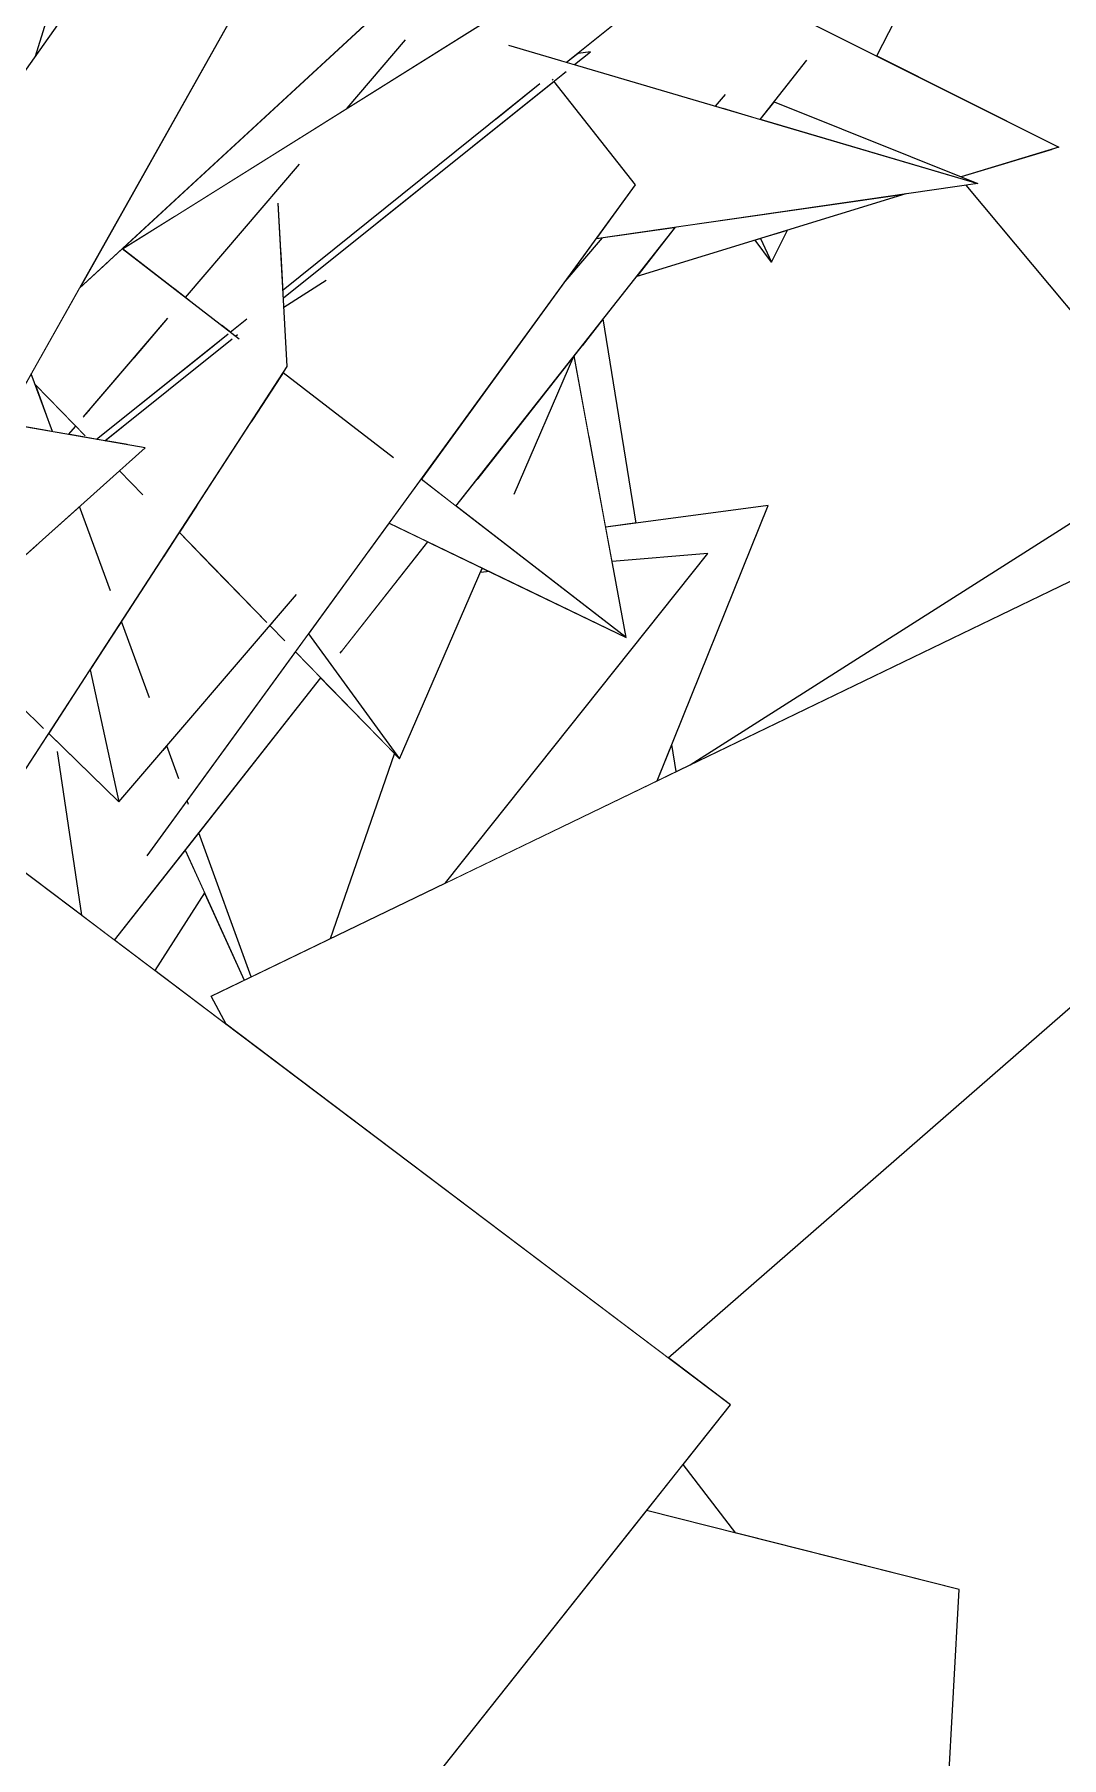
# Model space of a CAD drawing. Header units: millimetres. Extents: x -9413 to 8527, y -300 to 11224.
# Drawn here: x -6294.1 to -6065.6, y 5092.3 to 5475.7 of the extents above; entities that cross this region are included whole.
import ezdxf

# ---------------------------------------------------------------- set-up
doc = ezdxf.new("R2010")
doc.units = ezdxf.units.MM
doc.header["$MEASUREMENT"] = 0
doc.linetypes.add('Wipeout_Contour', pattern=[1000, 0, -1000])
doc.layers.add('Interior - Furniture', color=7, linetype='Continuous')
doc.layers.add('Interior - Furniture _Pen_No__4', color=7, linetype='Continuous', lineweight=20, true_color=0x029e21)

# ---------------------------------------------------------------- blocks, each defined once
blk = doc.blocks.new('Section Elem_40_6')
at = {"color": 254, "linetype": 'Wipeout_Contour', "lineweight": 0, "ltscale": 25019.882591}
blk.add_wipeout([(-6247.33, 5536.72), (-6328.98, 5421.29), (-6294.33, 5469.68)], dxfattribs=at).dxf.layer = 'Interior - Furniture'
at = {"color": 254, "linetype": 'Wipeout_Contour', "lineweight": 0, "ltscale": 40950.219381}
blk.add_wipeout([(-6106.68, 5470.95), (-6068.55, 5451.88), (-6086.03, 5484.58), (-6102.06, 5479.99), (-6105.89, 5472.5)], dxfattribs=at).dxf.layer = 'Interior - Furniture'
at = {"color": 254, "linetype": 'Wipeout_Contour', "lineweight": 0, "ltscale": 24565.262857}
blk.add_wipeout([(-6132.53, 5430.34), (-6130.13, 5425.09), (-6126.51, 5432.19)], dxfattribs=at).dxf.layer = 'Interior - Furniture'
at = {"color": 254, "linetype": 'Wipeout_Contour', "lineweight": 0, "ltscale": 24600.745179}
blk.add_wipeout([(-6172.17, 5406.53), (-6174, 5404.21), (-6170.53, 5385.38)], dxfattribs=at).dxf.layer = 'Interior - Furniture'
at = {"color": 254, "linetype": 'Wipeout_Contour', "lineweight": 0, "ltscale": 24388.409085}
blk.add_wipeout([(-6155.52, 5309.66), (-6151.28, 5311.71), (-6152.26, 5317.76)], dxfattribs=at).dxf.layer = 'Interior - Furniture'
at = {"color": 254, "linetype": 'Wipeout_Contour', "lineweight": 0, "ltscale": 40887.35334}
blk.add_wipeout([(-6256.27, 5284.73), (-6267.35, 5267.44), (-6251.36, 5255.38), (-6254.75, 5261.76), (-6247.41, 5265.3)], dxfattribs=at).dxf.layer = 'Interior - Furniture'
at = {"color": 254, "linetype": 'Wipeout_Contour', "lineweight": 0, "ltscale": 108631.305538}
blk.add_wipeout([(-6294.25, 5469.81), (-6339.74, 5322.04), (-6339.11, 5321.56), (-6203.05, 5563.22), (-6214.33, 5673.81), (-6215.88, 5671.82), (-6231.18, 5667.17), (-6235.69, 5659.97), (-6293.93, 5470.84), (-6247.33, 5536.72), (-6246.45, 5537.96), (-6246.97, 5537.22), (-6247.33, 5536.72)], dxfattribs=at).dxf.layer = 'Interior - Furniture'
at = {"color": 254, "linetype": 'Wipeout_Contour', "lineweight": 0, "ltscale": 48828.315014}
blk.add_wipeout([(-6087.86, 5444.02), (-6084.21, 5442.56), (-6086.8, 5442.18), (-6037.7, 5383.45), (-6033.43, 5386.16), (-6067.66, 5450.21)], dxfattribs=at).dxf.layer = 'Interior - Furniture'
at = {"color": 254, "linetype": 'Wipeout_Contour', "lineweight": 0, "ltscale": 24569.259421}
blk.add_wipeout([(-6133.7, 5429.98), (-6130.13, 5425.09), (-6132.53, 5430.34)], dxfattribs=at).dxf.layer = 'Interior - Furniture'
at = {"color": 254, "linetype": 'Wipeout_Contour', "lineweight": 0, "ltscale": 40945.510216}
blk.add_wipeout([(-6172.17, 5406.53), (-6170.53, 5385.38), (-6166.98, 5366.12), (-6160.2, 5367.01), (-6167.53, 5412.43)], dxfattribs=at).dxf.layer = 'Interior - Furniture'
at = {"color": 254, "linetype": 'Wipeout_Contour', "lineweight": 0, "ltscale": 109060.667995}
blk.add_wipeout([(-6218.59, 5715.51), (-6487.63, 5563.22), (-6345.66, 5326.5), (-6339.74, 5322.04), (-6294.25, 5469.81), (-6294.33, 5469.68), (-6328.98, 5421.29), (-6293.93, 5470.84), (-6235.69, 5659.97), (-6242.13, 5655.1), (-6235.77, 5665.77), (-6267.54, 5656.12), (-6222.29, 5703.49)], dxfattribs=at).dxf.layer = 'Interior - Furniture'
at = {"color": 254, "linetype": 'Wipeout_Contour', "lineweight": 0, "ltscale": 48830.641343}
blk.add_wipeout([(-6086.03, 5484.58), (-6068.55, 5451.88), (-6066.15, 5450.67), (-6067.66, 5450.21), (-6033.43, 5386.16), (-6013.01, 5399.15)], dxfattribs=at).dxf.layer = 'Interior - Furniture'
at = {"color": 254, "linetype": 'Wipeout_Contour', "lineweight": 0, "ltscale": 48928.1447}
blk.add_wipeout([(-6144.3, 5360.22), (-6202.61, 5286.93), (-6155.52, 5309.66), (-6130.86, 5370.88), (-6166.98, 5366.12), (-6165.57, 5358.45)], dxfattribs=at).dxf.layer = 'Interior - Furniture'
at = {"color": 254, "linetype": 'Wipeout_Contour', "lineweight": 0, "ltscale": 32553.162662}
blk.add_wipeout([(-6086.03, 5484.58), (-6013.01, 5399.15), (-6010.24, 5400.91), (-6082.54, 5497.62)], dxfattribs=at).dxf.layer = 'Interior - Furniture'
at = {"color": 254, "linetype": 'Wipeout_Contour', "lineweight": 0, "ltscale": 24842.030663}
blk.add_wipeout([(-6235.39, 5452.5), (-6224.49, 5459.32), (-6211.52, 5474.5)], dxfattribs=at).dxf.layer = 'Interior - Furniture'
at = {"color": 254, "linetype": 'Wipeout_Contour', "lineweight": 0, "ltscale": 24839.825054}
blk.add_wipeout([(-6263.24, 5419.3), (-6260.5, 5417.18), (-6235.16, 5446.83)], dxfattribs=at).dxf.layer = 'Interior - Furniture'
at = {"color": 254, "linetype": 'Wipeout_Contour', "lineweight": 0, "ltscale": 33107.998223}
blk.add_wipeout([(-6339.11, 5321.56), (-6338.99, 5321.48), (-6269.46, 5383.76), (-6301.01, 5389.23)], dxfattribs=at).dxf.layer = 'Interior - Furniture'
at = {"color": 254, "linetype": 'Wipeout_Contour', "lineweight": 0, "ltscale": 24566.139169}
blk.add_wipeout([(-6194.48, 5357), (-6194.9, 5356.01), (-6192.8, 5356.19)], dxfattribs=at).dxf.layer = 'Interior - Furniture'
at = {"color": 254, "linetype": 'Wipeout_Contour', "lineweight": 0, "ltscale": 123368.598681}
blk.add_wipeout([(-6135.82, 5492.4), (-6119.14, 5491.79), (-6105.16, 5500.17), (-6118.34, 5491.76), (-6115.23, 5491.65), (-6125.09, 5480.15), (-6120.38, 5477.79), (-6116.8, 5476.89), (-6117.3, 5476.26), (-6106.68, 5470.95), (-6084.77, 5513.8), (-6110.15, 5543.2), (-6119.38, 5532.83), (-6129.88, 5519.43), (-6124.51, 5518.52)], dxfattribs=at).dxf.layer = 'Interior - Furniture'
at = {"color": 254, "linetype": 'Wipeout_Contour', "lineweight": 0, "ltscale": 24355.990768}
blk.add_wipeout([(-5998.8, 5408.18), (-6082.54, 5497.62), (-6010.24, 5400.91)], dxfattribs=at).dxf.layer = 'Interior - Furniture'
at = {"color": 254, "linetype": 'Wipeout_Contour', "lineweight": 0, "ltscale": 49526.984238}
blk.add_wipeout([(-6193.52, 5455.26), (-6238.8, 5418.93), (-6238.7, 5417.15), (-6175.84, 5467.48), (-6178.69, 5465.59), (-6178.66, 5465.54)], dxfattribs=at).dxf.layer = 'Interior - Furniture'
at = {"color": 254, "linetype": 'Wipeout_Contour', "lineweight": 0, "ltscale": 49686.752634}
blk.add_wipeout([(-6288.33, 5392.09), (-6290.66, 5388.81), (-6290.33, 5387.91), (-6289.37, 5387.21), (-6286.53, 5386.72), (-6284.93, 5388.59)], dxfattribs=at).dxf.layer = 'Interior - Furniture'
at = {"color": 254, "linetype": 'Wipeout_Contour', "lineweight": 0, "ltscale": 73520.078385}
blk.add_wipeout([(-6228.22, 5274.56), (-6202.61, 5286.93), (-6144.3, 5360.22), (-6165.57, 5358.45), (-6162.46, 5341.54), (-6192.8, 5356.19), (-6194.9, 5356.01), (-6212.87, 5314.54), (-6213.97, 5315.67)], dxfattribs=at).dxf.layer = 'Interior - Furniture'
at = {"color": 254, "linetype": 'Wipeout_Contour', "lineweight": 0, "ltscale": 41242.459283}
blk.add_wipeout([(-6175.73, 5469.54), (-6173.93, 5469.01), (-6170.35, 5471.88), (-6173.12, 5471.49), (-6174.86, 5470.24)], dxfattribs=at).dxf.layer = 'Interior - Furniture'
at = {"color": 254, "linetype": 'Wipeout_Contour', "lineweight": 0, "ltscale": 24635.395352}
blk.add_wipeout([(-6122.23, 5470), (-6141.06, 5459.32), (-6132.59, 5456.82)], dxfattribs=at).dxf.layer = 'Interior - Furniture'
at = {"color": 254, "linetype": 'Wipeout_Contour', "lineweight": 0, "ltscale": 41409.568102}
blk.add_wipeout([(-6283.03, 5399.54), (-6283.27, 5390.53), (-6264.45, 5412.56), (-6274.99, 5407.78), (-6282.17, 5400.75)], dxfattribs=at).dxf.layer = 'Interior - Furniture'
at = {"color": 254, "linetype": 'Wipeout_Contour', "lineweight": 0, "ltscale": 191158.975982}
blk.add_wipeout([(-6054.97, 5266.8), (-6153.12, 5181.28), (-6139.24, 5170.81), (-6149.78, 5157.51), (-6138, 5142.26), (-6088.37, 5129.7), (-6090.97, 5081.44), (-6062.6, 5044.74), (-6061.36, 5068.93), (-6068.75, 5074.81), (-6061.25, 5071.14), (-6060.31, 5089.38), (-6032.64, 5120.03), (-6056.45, 5115.83), (-6048.02, 5122.97), (-6048.19, 5122.87), (-6001.36, 5166.01), (-6006.42, 5231.68), (-6047.12, 5165.65), (-6011.1, 5292.45), (-6012.01, 5304.23), (-6052.41, 5269.03), (-6063.44, 5241.55), (-6057.19, 5261.7)], dxfattribs=at).dxf.layer = 'Interior - Furniture'
at = {"color": 254, "linetype": 'Wipeout_Contour', "lineweight": 0, "ltscale": 32994.367421}
blk.add_wipeout([(-6163.14, 5479.66), (-6177.19, 5469.97), (-6175.73, 5469.54), (-6163.12, 5479.66)], dxfattribs=at).dxf.layer = 'Interior - Furniture'
at = {"color": 254, "linetype": 'Wipeout_Contour', "lineweight": 0, "ltscale": 33077.109582}
blk.add_wipeout([(-6280.28, 5385.64), (-6278.45, 5385.32), (-6250.12, 5408.01), (-6254.61, 5406.24)], dxfattribs=at).dxf.layer = 'Interior - Furniture'
at = {"color": 254, "linetype": 'Wipeout_Contour', "lineweight": 0, "ltscale": 40473.176413}
blk.add_wipeout([(-6004.65, 5382.49), (-6254.75, 5261.76), (-6251.36, 5255.38), (-6153.12, 5181.28), (-6054.97, 5266.8)], dxfattribs=at).dxf.layer = 'Interior - Furniture'
at = {"color": 254, "linetype": 'Wipeout_Contour', "lineweight": 0, "ltscale": 24059.21124}
blk.add_wipeout([(-6157.88, 5147.29), (-6138, 5142.26), (-6149.78, 5157.51)], dxfattribs=at).dxf.layer = 'Interior - Furniture'
at = {"color": 254, "linetype": 'Wipeout_Contour', "lineweight": 0, "ltscale": 41058.276449}
blk.add_wipeout([(-6208.08, 5376.74), (-6200.33, 5370.76), (-6151.48, 5432.83), (-6167.7, 5430.48), (-6176.01, 5420.79)], dxfattribs=at).dxf.layer = 'Interior - Furniture'
at = {"color": 254, "linetype": 'Wipeout_Contour', "lineweight": 0, "ltscale": 24264.708421}
blk.add_wipeout([(-6148.19, 5313.2), (-6004.65, 5382.49), (-5991.44, 5412.86)], dxfattribs=at).dxf.layer = 'Interior - Furniture'
at = {"color": 254, "linetype": 'Wipeout_Contour', "lineweight": 0, "ltscale": 24794.194472}
blk.add_wipeout([(-6248.96, 5408.93), (-6249.48, 5408.69), (-6249.37, 5408.6)], dxfattribs=at).dxf.layer = 'Interior - Furniture'
at = {"color": 254, "linetype": 'Wipeout_Contour', "lineweight": 0, "ltscale": 32826.946981}
blk.add_wipeout([(-6219.38, 5361.21), (-6225.99, 5338.14), (-6206.56, 5362.83), (-6215.18, 5366.99)], dxfattribs=at).dxf.layer = 'Interior - Furniture'
at = {"color": 254, "linetype": 'Wipeout_Contour', "lineweight": 0, "ltscale": 40972.690225}
blk.add_wipeout([(-6276.31, 5274.2), (-6267.35, 5267.44), (-6256.27, 5284.73), (-6260.58, 5294.19), (-6265.07, 5288.49)], dxfattribs=at).dxf.layer = 'Interior - Furniture'
at = {"color": 254, "linetype": 'Wipeout_Contour', "lineweight": 0, "ltscale": 95421.23377}
blk.add_wipeout([(-6157.88, 5147.29), (-6211.55, 5079.58), (-6159.6, 5086.58), (-6161.14, 5067.66), (-6152.57, 5067.57), (-6165.58, 5011.75), (-6156.64, 4998.56), (-6136.51, 4994.04), (-6138.32, 4977.42), (-6126.89, 4991.11), (-6095.63, 4994.94), (-6088.37, 5129.7)], dxfattribs=at).dxf.layer = 'Interior - Furniture'
at = {"layer": 'Interior - Furniture _Pen_No__4', "linetype": 'Continuous'}
blk.add_line((-6095.63, 4994.94), (-6088.37, 5129.7), dxfattribs=at)
at = {"color": 254, "linetype": 'Wipeout_Contour', "lineweight": 0, "ltscale": 106471.628421}
blk.add_wipeout([(-6119.13, 5553.61), (-5995.43, 5410.32), (-5991.44, 5412.86), (-5993.26, 5407.8), (-5984.69, 5397.87), (-6002.96, 5522.94), (-6070.16, 5583.96), (-6072.48, 5581.28), (-6074.33, 5583.43), (-6082.42, 5574.34), (-6082.01, 5580.53), (-6099.83, 5557.78), (-6103.2, 5572.87)], dxfattribs=at).dxf.layer = 'Interior - Furniture'
at = {"color": 254, "linetype": 'Wipeout_Contour', "lineweight": 0, "ltscale": 49167.006187}
blk.add_wipeout([(-6195.65, 5376.69), (-6200.33, 5370.76), (-6162.46, 5341.54), (-6174, 5404.21), (-6174.06, 5404.14), (-6187.32, 5373.53)], dxfattribs=at).dxf.layer = 'Interior - Furniture'
at = {"color": 254, "linetype": 'Wipeout_Contour', "lineweight": 0, "ltscale": 73870.828209}
blk.add_wipeout([(-6289.05, 5316.06), (-6283.65, 5279.73), (-6276.31, 5274.2), (-6230.39, 5332.55), (-6236.03, 5338.34), (-6260.16, 5305.2), (-6259.86, 5304.38), (-6260.26, 5305.06), (-6269.02, 5293.03)], dxfattribs=at).dxf.layer = 'Interior - Furniture'
at = {"color": 254, "linetype": 'Wipeout_Contour', "lineweight": 0, "ltscale": 24579.637078}
blk.add_wipeout([(-6208.08, 5376.74), (-6215.18, 5366.99), (-6162.46, 5341.54)], dxfattribs=at).dxf.layer = 'Interior - Furniture'
at = {"color": 254, "linetype": 'Wipeout_Contour', "lineweight": 0, "ltscale": 41155.296944}
blk.add_wipeout([(-6290.92, 5320.17), (-6306.17, 5296.72), (-6283.65, 5279.73), (-6289.05, 5316.06), (-6290.06, 5319.34)], dxfattribs=at).dxf.layer = 'Interior - Furniture'
at = {"color": 254, "linetype": 'Wipeout_Contour', "lineweight": 0, "ltscale": 206549.075612}
blk.add_wipeout([(-6310.11, 5299.69), (-6306.17, 5296.72), (-6237.84, 5401.84), (-6239.88, 5438.17), (-6259.56, 5416.46), (-6252.61, 5411.1), (-6246.89, 5412.43), (-6250.54, 5409.5), (-6249.48, 5408.69), (-6248.96, 5408.93), (-6249.37, 5408.6), (-6248.53, 5407.95), (-6251.12, 5407.2), (-6274.47, 5388.51), (-6273.28, 5384.42), (-6269.46, 5383.76), (-6272.33, 5381.19), (-6270.03, 5373.27), (-6275.22, 5378.61), (-6284.05, 5370.69), (-6277.21, 5351.92), (-6290.32, 5365.08), (-6293.46, 5362.26), (-6292.09, 5321.32), (-6305.73, 5334.68)], dxfattribs=at).dxf.layer = 'Interior - Furniture'
at = {"color": 254, "linetype": 'Wipeout_Contour', "lineweight": 0, "ltscale": 41299.893995}
blk.add_wipeout([(-6208.66, 5448.25), (-6239.26, 5427.15), (-6238.8, 5418.93), (-6181.64, 5464.8), (-6196.12, 5456.05)], dxfattribs=at).dxf.layer = 'Interior - Furniture'
at = {"color": 254, "linetype": 'Wipeout_Contour', "lineweight": 0, "ltscale": 82761.920259}
blk.add_wipeout([(-6274.58, 5428.05), (-6277.6, 5425.26), (-6274.99, 5407.78), (-6264.45, 5412.56), (-6272.14, 5403.56), (-6251, 5409.13), (-6254.61, 5406.24), (-6250.12, 5408.01), (-6251.12, 5407.2), (-6248.53, 5407.95)], dxfattribs=at).dxf.layer = 'Interior - Furniture'
at = {"color": 254, "linetype": 'Wipeout_Contour', "lineweight": 0, "ltscale": 24721.421129}
blk.add_wipeout([(-6238.76, 5400.42), (-6245.9, 5389.43), (-6214.24, 5381.49)], dxfattribs=at).dxf.layer = 'Interior - Furniture'
at = {"color": 254, "linetype": 'Wipeout_Contour', "lineweight": 0, "ltscale": 24845.011949}
blk.add_wipeout([(-6290.33, 5387.91), (-6290.13, 5387.34), (-6289.37, 5387.21)], dxfattribs=at).dxf.layer = 'Interior - Furniture'
at = {"color": 254, "linetype": 'Wipeout_Contour', "lineweight": 0, "ltscale": 24783.093387}
blk.add_wipeout([(-6284.05, 5370.69), (-6290.32, 5365.08), (-6277.21, 5351.92)], dxfattribs=at).dxf.layer = 'Interior - Furniture'
at = {"color": 254, "linetype": 'Wipeout_Contour', "lineweight": 0, "ltscale": 24711.833051}
blk.add_wipeout([(-6274.72, 5345.1), (-6277.17, 5341.32), (-6268.52, 5328.12)], dxfattribs=at).dxf.layer = 'Interior - Furniture'
at = {"color": 254, "linetype": 'Wipeout_Contour', "lineweight": 0, "ltscale": 49072.769153}
blk.add_wipeout([(-6257.55, 5298.04), (-6245.88, 5266.04), (-6234.56, 5271.5), (-6228.22, 5274.56), (-6213.97, 5315.67), (-6230.39, 5332.55)], dxfattribs=at).dxf.layer = 'Interior - Furniture'
at = {"color": 254, "linetype": 'Wipeout_Contour', "lineweight": 0, "ltscale": 24644.607971}
blk.add_wipeout([(-6264.64, 5317.46), (-6265.52, 5316.43), (-6261.95, 5310.11)], dxfattribs=at).dxf.layer = 'Interior - Furniture'
at = {"color": 254, "linetype": 'Wipeout_Contour', "lineweight": 0, "ltscale": 24616.582806}
blk.add_wipeout([(-6260.26, 5305.06), (-6259.86, 5304.38), (-6260.16, 5305.2)], dxfattribs=at).dxf.layer = 'Interior - Furniture'
at = {"color": 254, "linetype": 'Wipeout_Contour', "lineweight": 0, "ltscale": 57988.277362}
blk.add_wipeout([(-6263, 5435.21), (-6235.39, 5452.5), (-6211.52, 5474.5), (-6224.49, 5459.32), (-6197.79, 5476.04), (-6216.59, 5481.58), (-6262.43, 5439.26)], dxfattribs=at).dxf.layer = 'Interior - Furniture'
at = {"color": 254, "linetype": 'Wipeout_Contour', "lineweight": 0, "ltscale": 57928.278946}
blk.add_wipeout([(-6284.93, 5388.59), (-6286.53, 5386.72), (-6280.28, 5385.64), (-6251, 5409.13), (-6272.14, 5403.56), (-6281.64, 5392.43), (-6282.81, 5386.41)], dxfattribs=at).dxf.layer = 'Interior - Furniture'
at = {"color": 254, "linetype": 'Wipeout_Contour', "lineweight": 0, "ltscale": 33155.536191}
blk.add_wipeout([(-6298.02, 5394.53), (-6297.1, 5388.55), (-6290.13, 5387.34), (-6294.82, 5400.22)], dxfattribs=at).dxf.layer = 'Interior - Furniture'
at = {"color": 254, "linetype": 'Wipeout_Contour', "lineweight": 0, "ltscale": 24780.980668}
blk.add_wipeout([(-6314.58, 5343.35), (-6292.09, 5321.32), (-6293.46, 5362.26)], dxfattribs=at).dxf.layer = 'Interior - Furniture'
at = {"color": 254, "linetype": 'Wipeout_Contour', "lineweight": 0, "ltscale": 32738.030307}
blk.add_wipeout([(-6260.58, 5294.19), (-6247.41, 5265.3), (-6245.88, 5266.04), (-6257.55, 5298.04)], dxfattribs=at).dxf.layer = 'Interior - Furniture'
at = {"color": 254, "linetype": 'Wipeout_Contour', "lineweight": 0, "ltscale": 98875.998101}
blk.add_wipeout([(-6188.63, 5473.34), (-6205.55, 5450.76), (-6196.12, 5456.05), (-6181.64, 5464.8), (-6184.2, 5462.74), (-6178.83, 5465.76), (-6178.69, 5465.59), (-6175.84, 5467.48), (-6178.5, 5465.35), (-6160.38, 5442.27), (-6169.1, 5430.28), (-6084.21, 5442.56)], dxfattribs=at).dxf.layer = 'Interior - Furniture'
at = {"color": 254, "linetype": 'Wipeout_Contour', "lineweight": 0, "ltscale": 41460.834352}
blk.add_wipeout([(-6285.55, 5416.69), (-6282.17, 5400.75), (-6274.99, 5407.78), (-6277.6, 5425.26), (-6284.11, 5419.25)], dxfattribs=at).dxf.layer = 'Interior - Furniture'
at = {"color": 254, "linetype": 'Wipeout_Contour', "lineweight": 0, "ltscale": 24800.634435}
blk.add_wipeout([(-6252.61, 5411.1), (-6250.54, 5409.5), (-6246.89, 5412.43)], dxfattribs=at).dxf.layer = 'Interior - Furniture'
at = {"color": 254, "linetype": 'Wipeout_Contour', "lineweight": 0, "ltscale": 24581.190662}
blk.add_wipeout([(-6129.51, 5460.74), (-6132.59, 5456.82), (-6084.21, 5442.56)], dxfattribs=at).dxf.layer = 'Interior - Furniture'
at = {"color": 254, "linetype": 'Wipeout_Contour', "lineweight": 0, "ltscale": 214352.173222}
blk.add_wipeout([(-6161.86, 5498.54), (-6274.51, 5428), (-6263.24, 5419.3), (-6235.16, 5446.83), (-6260.5, 5417.18), (-6259.56, 5416.46), (-6239.88, 5438.17), (-6239.26, 5427.15), (-6208.66, 5448.25), (-6205.55, 5450.76), (-6188.63, 5473.34), (-6177.19, 5469.97), (-6163.14, 5479.66), (-6163.12, 5479.66), (-6174.86, 5470.24), (-6173.12, 5471.49), (-6170.35, 5471.88), (-6173.93, 5469.01), (-6144.16, 5460.23), (-6140.37, 5462.35), (-6142.58, 5459.77), (-6141.06, 5459.32), (-6122.23, 5470), (-6129.51, 5460.74), (-6087.86, 5444.02), (-6066.15, 5450.67)], dxfattribs=at).dxf.layer = 'Interior - Furniture'
at = {"layer": 'Interior - Furniture _Pen_No__4', "linetype": 'Continuous'}
for p, q in [((-6106.68, 5470.95), (-6084.77, 5513.8)), ((-6175.73, 5469.54), (-6163.12, 5479.66)), ((-6173.93, 5469.01), (-6170.35, 5471.88)), ((-6170.35, 5471.88), (-6173.13, 5471.49)), ((-6132.59, 5456.82), (-6122.22, 5470.01)), ((-6129.51, 5460.74), (-6084.21, 5442.56)), ((-6066.15, 5450.67), (-6087.86, 5444.02)), ((-6037.7, 5383.45), (-6086.8, 5442.18))]:
    blk.add_line(p, q, dxfattribs=at)
at = {"color": 254, "linetype": 'Wipeout_Contour', "lineweight": 0, "ltscale": 24656.159847}
blk.add_wipeout([(-6140.37, 5462.35), (-6144.16, 5460.23), (-6142.58, 5459.77)], dxfattribs=at).dxf.layer = 'Interior - Furniture'
at = {"color": 254, "linetype": 'Wipeout_Contour', "lineweight": 0, "ltscale": 24586.846526}
blk.add_wipeout([(-6160.08, 5421.9), (-6100.18, 5440.25), (-6151.48, 5432.83)], dxfattribs=at).dxf.layer = 'Interior - Furniture'
at = {"color": 254, "linetype": 'Wipeout_Contour', "lineweight": 0, "ltscale": 24779.001204}
blk.add_wipeout([(-6229.22, 5421.03), (-6238.59, 5415.19), (-6238.58, 5415.06)], dxfattribs=at).dxf.layer = 'Interior - Furniture'
at = {"layer": 'Interior - Furniture _Pen_No__4', "linetype": 'Continuous'}
for p, q in [((-6142.58, 5459.77), (-6140.35, 5462.36)), ((-6130.13, 5425.09), (-6133.7, 5429.98)), ((-6132.53, 5430.34), (-6130.13, 5425.09)), ((-6130.13, 5425.09), (-6126.51, 5432.19))]:
    blk.add_line(p, q, dxfattribs=at)
at = {"color": 254, "linetype": 'Wipeout_Contour', "lineweight": 0, "ltscale": 189357.621953}
blk.add_wipeout([(-6290.06, 5319.34), (-6289.05, 5316.06), (-6269.02, 5293.03), (-6160.38, 5442.27), (-6178.5, 5465.35), (-6238.7, 5417.15), (-6238.59, 5415.19), (-6229.22, 5421.03), (-6238.58, 5415.06), (-6237.84, 5401.84), (-6238.76, 5400.42), (-6214.24, 5381.49), (-6245.9, 5389.43), (-6257.88, 5371), (-6247.09, 5354.25), (-6235.82, 5351.06), (-6241.09, 5344.92), (-6238.45, 5340.82), (-6241.72, 5344.18), (-6264.64, 5317.46), (-6261.95, 5310.11), (-6265.52, 5316.43), (-6275.37, 5304.95)], dxfattribs=at).dxf.layer = 'Interior - Furniture'
at = {"layer": 'Interior - Furniture _Pen_No__4', "linetype": 'Continuous'}
for p, q in [((-6161.86, 5498.54), (-6066.15, 5450.67)), ((-6100.18, 5440.25), (-6160.08, 5421.9)), ((-6250.54, 5409.5), (-6246.88, 5412.44)), ((-6160.2, 5367.01), (-6167.53, 5412.43)), ((-6249.37, 5408.6), (-6248.95, 5408.94)), ((-6214.22, 5381.48), (-6238.76, 5400.42)), ((-6130.86, 5370.88), (-6166.98, 5366.12)), ((-6144.3, 5360.22), (-6165.57, 5358.45))]:
    blk.add_line(p, q, dxfattribs=at)
at = {"color": 254, "linetype": 'Wipeout_Contour', "lineweight": 0, "ltscale": 33004.302924}
blk.add_wipeout([(-6184.2, 5462.74), (-6193.52, 5455.26), (-6178.66, 5465.54), (-6178.83, 5465.76)], dxfattribs=at).dxf.layer = 'Interior - Furniture'
at = {"color": 254, "linetype": 'Wipeout_Contour', "lineweight": 0, "ltscale": 24775.344761}
blk.add_wipeout([(-6208.66, 5448.25), (-6196.12, 5456.05), (-6205.55, 5450.76)], dxfattribs=at).dxf.layer = 'Interior - Furniture'
at = {"color": 254, "linetype": 'Wipeout_Contour', "lineweight": 0, "ltscale": 33180.268043}
blk.add_wipeout([(-6274.58, 5428.05), (-6274.51, 5428), (-6263, 5435.21), (-6262.43, 5439.26)], dxfattribs=at).dxf.layer = 'Interior - Furniture'
at = {"color": 254, "linetype": 'Wipeout_Contour', "lineweight": 0, "ltscale": 24654.435502}
blk.add_wipeout([(-6169.1, 5430.28), (-6176.01, 5420.79), (-6167.7, 5430.48)], dxfattribs=at).dxf.layer = 'Interior - Furniture'
at = {"color": 254, "linetype": 'Wipeout_Contour', "lineweight": 0, "ltscale": 33160.352322}
blk.add_wipeout([(-6294.45, 5400.87), (-6283.03, 5399.54), (-6282.17, 5400.75), (-6285.55, 5416.69)], dxfattribs=at).dxf.layer = 'Interior - Furniture'
at = {"color": 254, "linetype": 'Wipeout_Contour', "lineweight": 0, "ltscale": 24603.0834}
blk.add_wipeout([(-6195.65, 5376.69), (-6187.32, 5373.53), (-6174.06, 5404.14)], dxfattribs=at).dxf.layer = 'Interior - Furniture'
at = {"color": 254, "linetype": 'Wipeout_Contour', "lineweight": 0, "ltscale": 24809.594096}
blk.add_wipeout([(-6274.47, 5388.51), (-6278.45, 5385.32), (-6273.28, 5384.42)], dxfattribs=at).dxf.layer = 'Interior - Furniture'
at = {"color": 254, "linetype": 'Wipeout_Contour', "lineweight": 0, "ltscale": 24786.790234}
blk.add_wipeout([(-6275.22, 5378.61), (-6270.03, 5373.27), (-6272.33, 5381.19)], dxfattribs=at).dxf.layer = 'Interior - Furniture'
at = {"color": 254, "linetype": 'Wipeout_Contour', "lineweight": 0, "ltscale": 24723.866492}
blk.add_wipeout([(-6261.86, 5364.88), (-6265.41, 5359.43), (-6253.19, 5355.97)], dxfattribs=at).dxf.layer = 'Interior - Furniture'
at = {"color": 254, "linetype": 'Wipeout_Contour', "lineweight": 0, "ltscale": 49189.917768}
blk.add_wipeout([(-6233.11, 5342.36), (-6212.87, 5314.54), (-6194.48, 5357), (-6206.56, 5362.83), (-6225.99, 5338.14), (-6219.38, 5361.21)], dxfattribs=at).dxf.layer = 'Interior - Furniture'
at = {"layer": 'Interior - Furniture _Pen_No__4', "linetype": 'Continuous'}
for p, q in [((-6178.66, 5465.54), (-6178.83, 5465.77)), ((-6160.38, 5442.27), (-6178.5, 5465.35)), ((-6084.21, 5442.56), (-6169.1, 5430.28)), ((-6176.01, 5420.79), (-6167.7, 5430.48)), ((-6278.45, 5385.32), (-6250.11, 5408.01)), ((-6187.34, 5373.46), (-6174.06, 5404.14)), ((-6162.46, 5341.54), (-6174, 5404.21)), ((-6270.02, 5373.27), (-6275.22, 5378.61)), ((-6162.46, 5341.54), (-6208.08, 5376.74)), ((-6192.8, 5356.19), (-6194.9, 5356.01))]:
    blk.add_line(p, q, dxfattribs=at)
at = {"color": 254, "linetype": 'Wipeout_Contour', "lineweight": 0, "ltscale": 24902.86108}
blk.add_wipeout([(-6284.11, 5419.25), (-6189.8, 5506.32), (-6231.51, 5512.68)], dxfattribs=at).dxf.layer = 'Interior - Furniture'
at = {"color": 254, "linetype": 'Wipeout_Contour', "lineweight": 0, "ltscale": 24858.407107}
blk.add_wipeout([(-6293.97, 5397.87), (-6290.66, 5388.81), (-6288.33, 5392.09)], dxfattribs=at).dxf.layer = 'Interior - Furniture'
at = {"color": 254, "linetype": 'Wipeout_Contour', "lineweight": 0, "ltscale": 82311.713631}
blk.add_wipeout([(-6281.7, 5334.36), (-6275.37, 5304.95), (-6235.82, 5351.06), (-6247.09, 5354.25), (-6242.43, 5344.91), (-6253.19, 5355.97), (-6265.41, 5359.43), (-6274.72, 5345.1), (-6268.52, 5328.12), (-6277.17, 5341.32)], dxfattribs=at).dxf.layer = 'Interior - Furniture'
at = {"layer": 'Interior - Furniture _Pen_No__4', "linetype": 'Continuous'}
for p, q in [((-6235.69, 5659.99), (-6293.93, 5470.84)), ((-6329.01, 5421.25), (-6246.41, 5538.02)), ((-6284.11, 5419.25), (-6189.8, 5506.32)), ((-6274.51, 5428), (-6161.86, 5498.54)), ((-6224.49, 5459.32), (-6211.51, 5474.52)), ((-6188.65, 5473.35), (-6084.21, 5442.56)), ((-6238.8, 5418.93), (-6181.62, 5464.81)), ((-6238.7, 5417.15), (-6175.82, 5467.5)), ((-6260.5, 5417.18), (-6235.14, 5446.86)), ((-6237.84, 5401.84), (-6239.88, 5438.18)), ((-6200.33, 5370.76), (-6151.48, 5432.83)), ((-6248.53, 5407.95), (-6274.58, 5428.05)), ((-6238.58, 5415.06), (-6229.19, 5421.05)), ((-6277.2, 5351.92), (-6284.05, 5370.69))]:
    blk.add_line(p, q, dxfattribs=at)
at = {"color": 254, "linetype": 'Wipeout_Contour', "lineweight": 0, "ltscale": 57997.700289}
blk.add_wipeout([(-6294.45, 5400.87), (-6294.82, 5400.22), (-6293.97, 5397.87), (-6282.81, 5386.41), (-6281.64, 5392.43), (-6283.27, 5390.53), (-6283.03, 5399.54)], dxfattribs=at).dxf.layer = 'Interior - Furniture'
at = {"color": 254, "linetype": 'Wipeout_Contour', "lineweight": 0, "ltscale": 32938.246796}
blk.add_wipeout([(-6257.88, 5371), (-6261.86, 5364.88), (-6242.43, 5344.91), (-6247.09, 5354.25)], dxfattribs=at).dxf.layer = 'Interior - Furniture'
at = {"color": 254, "linetype": 'Wipeout_Contour', "lineweight": 0, "ltscale": 24593.957659}
blk.add_wipeout([(-6236.03, 5338.34), (-6212.87, 5314.54), (-6233.11, 5342.36)], dxfattribs=at).dxf.layer = 'Interior - Furniture'
at = {"color": 254, "linetype": 'Wipeout_Contour', "lineweight": 0, "ltscale": 24697.297864}
blk.add_wipeout([(-6281.7, 5334.36), (-6290.92, 5320.17), (-6275.37, 5304.95)], dxfattribs=at).dxf.layer = 'Interior - Furniture'
at = {"layer": 'Interior - Furniture _Pen_No__4', "linetype": 'Continuous'}
for p, q in [((-6283.27, 5390.53), (-6264.44, 5412.56)), ((-6280.28, 5385.64), (-6250.99, 5409.14)), ((-6290.13, 5387.34), (-6294.82, 5400.22)), ((-6282.81, 5386.4), (-6293.97, 5397.87)), ((-6269.46, 5383.76), (-6301.01, 5389.23)), ((-6286.53, 5386.72), (-6284.93, 5388.59)), ((-6215.18, 5366.99), (-6162.46, 5341.54)), ((-6226.08, 5338.03), (-6206.56, 5362.83))]:
    blk.add_line(p, q, dxfattribs=at)
at = {"color": 254, "linetype": 'Wipeout_Contour', "lineweight": 0, "ltscale": 24646.348353}
blk.add_wipeout([(-6241.72, 5344.18), (-6238.45, 5340.82), (-6241.09, 5344.92)], dxfattribs=at).dxf.layer = 'Interior - Furniture'
at = {"color": 254, "linetype": 'Wipeout_Contour', "lineweight": 0, "ltscale": 24349.280471}
blk.add_wipeout([(-6320.88, 4941.68), (-6139.24, 5170.81), (-6357.34, 5335.31)], dxfattribs=at).dxf.layer = 'Interior - Furniture'
at = {"layer": 'Interior - Furniture _Pen_No__4', "linetype": 'Continuous'}
for p, q in [((-6339.11, 5321.56), (-6203.05, 5563.22)), ((-6269.05, 5292.99), (-6160.38, 5442.27)), ((-6148.19, 5313.2), (-5991.44, 5412.86)), ((-6306.17, 5296.72), (-6237.84, 5401.84)), ((-6338.99, 5321.48), (-6269.46, 5383.76)), ((-6254.75, 5261.76), (-6004.65, 5382.49)), ((-6155.52, 5309.66), (-6130.86, 5370.88)), ((-6242.42, 5344.9), (-6261.86, 5364.88)), ((-6202.61, 5286.93), (-6144.3, 5360.22)), ((-6212.87, 5314.54), (-6194.48, 5357)), ((-6275.37, 5304.95), (-6235.8, 5351.09)), ((-6268.52, 5328.11), (-6274.72, 5345.1)), ((-6292.08, 5321.31), (-6314.58, 5343.35)), ((-6238.43, 5340.81), (-6241.72, 5344.18)), ((-6233.11, 5342.36), (-6212.87, 5314.54)), ((-6212.87, 5314.54), (-6236.03, 5338.34)), ((-6139.24, 5170.81), (-6357.34, 5335.31)), ((-6281.7, 5334.36), (-6275.37, 5304.95)), ((-6276.31, 5274.2), (-6230.39, 5332.55)), ((-6275.37, 5304.95), (-6290.92, 5320.17)), ((-6289.06, 5316.14), (-6283.65, 5279.73)), ((-6261.95, 5310.09), (-6264.64, 5317.46)), ((-6228.22, 5274.56), (-6213.97, 5315.67)), ((-6151.28, 5311.71), (-6152.26, 5317.76)), ((-6259.86, 5304.36), (-6260.16, 5305.2)), ((-6245.88, 5266.04), (-6257.55, 5298.04)), ((-6260.58, 5294.19), (-6247.41, 5265.3)), ((-6256.27, 5284.73), (-6267.35, 5267.44)), ((-6153.12, 5181.28), (-6054.97, 5266.8)), ((-6251.36, 5255.38), (-6254.75, 5261.76)), ((-6320.88, 4941.68), (-6139.24, 5170.81)), ((-6138, 5142.26), (-6149.78, 5157.51)), ((-6088.37, 5129.7), (-6157.88, 5147.29))]:
    blk.add_line(p, q, dxfattribs=at)

msp = doc.modelspace()

# ---------------------------------------------------------------- block references
at = {"layer": 'Interior - Furniture'}
msp.add_blockref('Section Elem_40_6', (0, 0), dxfattribs=at)

doc.saveas('drawing.dxf')
